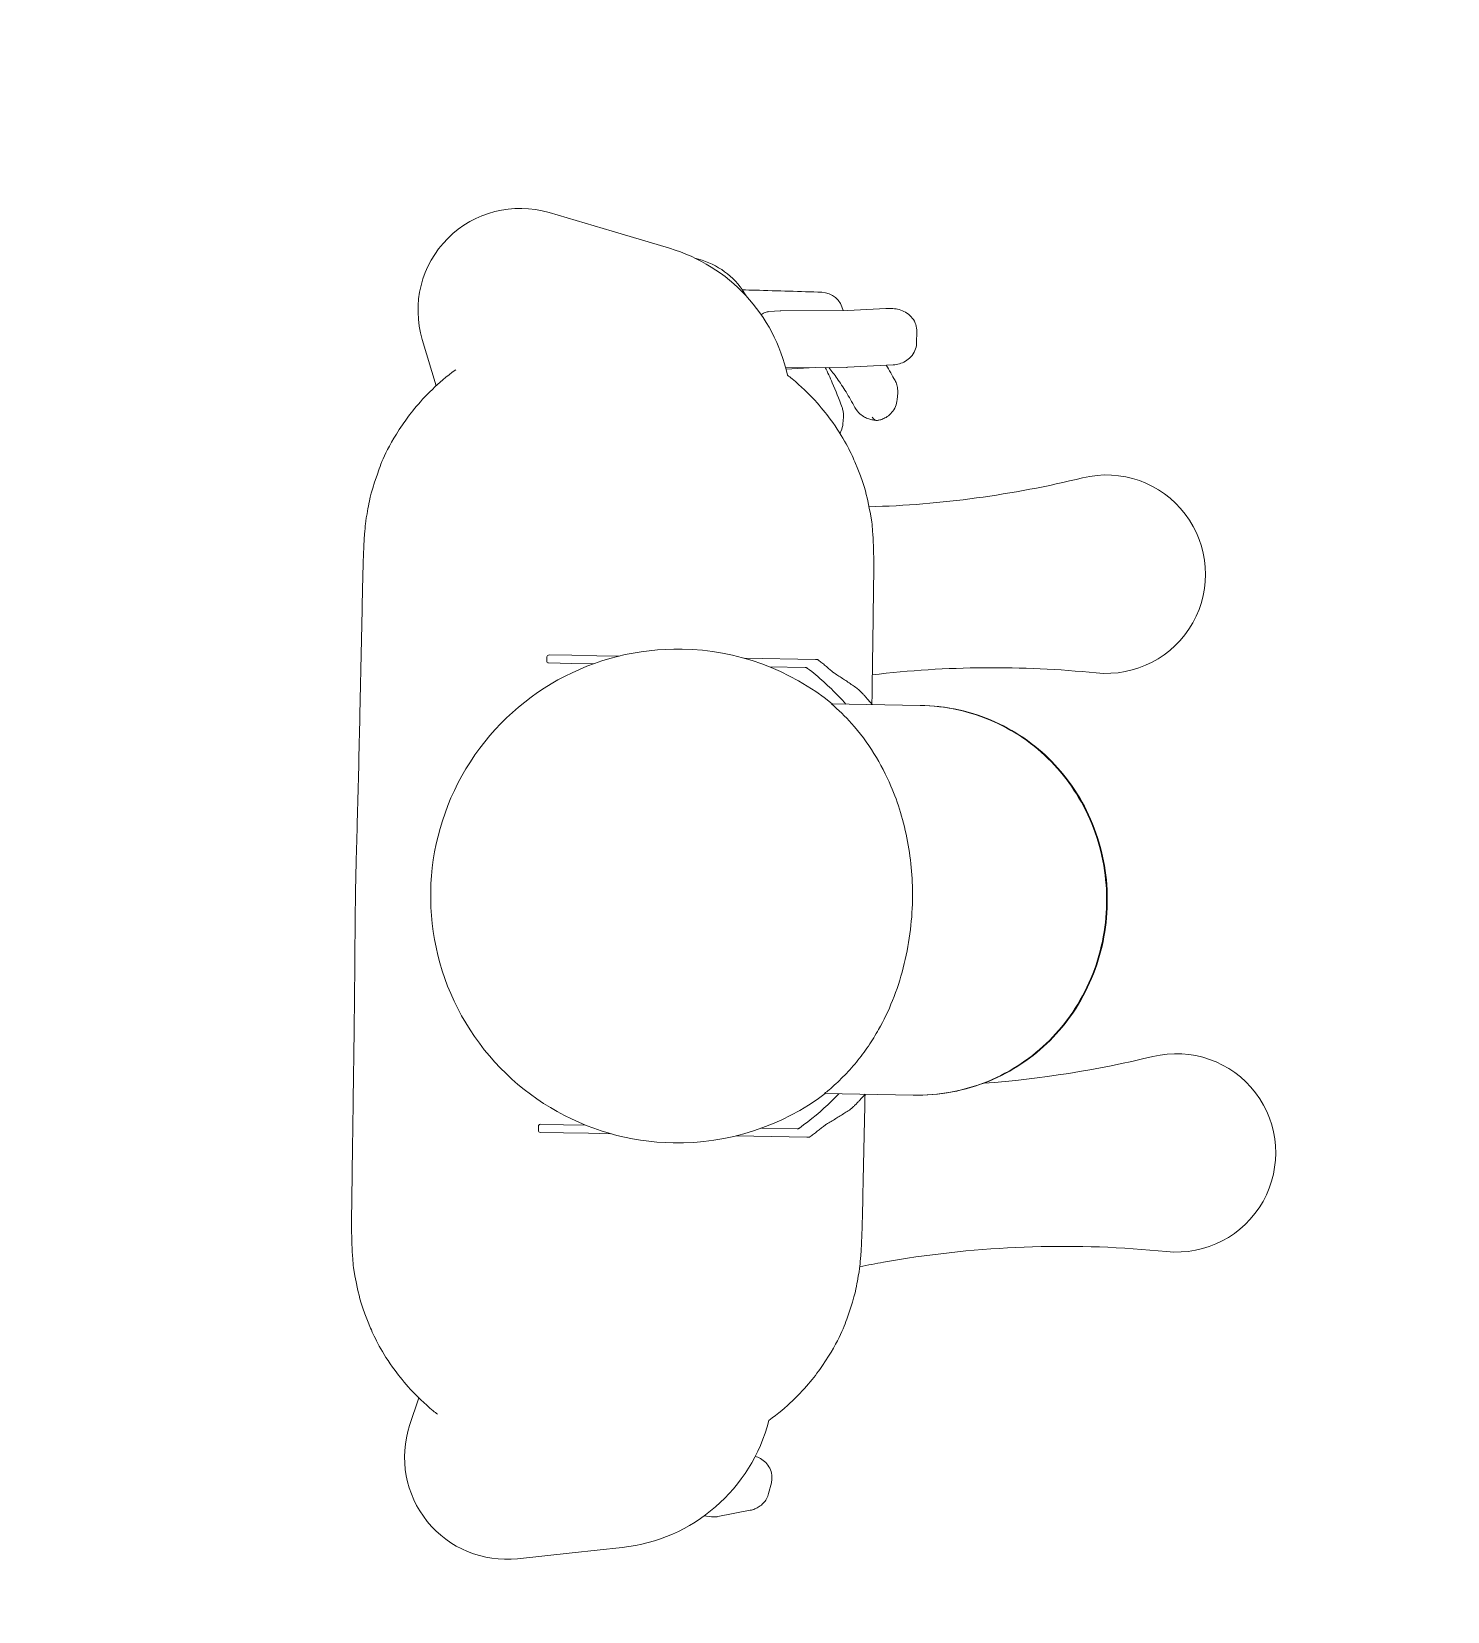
# Model space of a CAD drawing. Header units: metres. Extents: x 51 to 52746, y -259 to 37569.
# Drawn here: x 47400 to 47954, y 32540 to 33158 of the extents above; entities that cross this region are included whole.
import ezdxf

# ---------------------------------------------------------------- set-up
doc = ezdxf.new("R2010")
doc.units = ezdxf.units.M
doc.header["$LTSCALE"] = 500
doc.layers.add('Visible (ISO)', color=7, linetype='Continuous')

# ---------------------------------------------------------------- blocks, each defined once
blk = doc.blocks.new('man')
at = {"layer": 'Visible (ISO)', "lineweight": 5}
for p, q in [((63356.97, -21284.81), (63352.83, -21283.34)), ((63340.63, -21291.46), (63341.39, -21289.4)), ((63336.46, -21306.32), (63340.46, -21291.98)), ((63357.45, -21313.54), (63362.26, -21296.29)), ((63373.36, -21298.13), (63375.63, -21299.11)), ((63328.3, -21331.1), (63336.49, -21306.24)), ((63349.91, -21336.46), (63357.35, -21313.89)), ((63350.45, -21336.5), (63353.51, -21325.54)), ((63375.47, -21321.23), (63377.79, -21322.23)), ((63327.04, -21335.61), (63328.21, -21331.38)), ((63491.74, -21328.78), (63480.09, -21361.43)), ((63299.7, -21353.97), (63297.94, -21356.38)), ((63461.71, -21361.83), (63452.4, -21387.95)), ((63461.96, -21361.16), (63461.71, -21361.83)), ((63277.7, -21383.7), (63291.17, -21364.54)), ((63458.69, -21379.75), (63463.38, -21366.62)), ((63635.23, -21379.96), (63623.58, -21412.61)), ((63262.92, -21404.71), (63277.7, -21383.7)), ((63628.23, -21450.68), (63637.55, -21424.56)), ((63637.55, -21424.56), (63637.79, -21423.88)), ((63633.23, -21427.21), (63628.55, -21440.34)), ((63435.93, -21434.12), (63433.01, -21442.29)), ((63429.74, -21451.47), (63433.01, -21442.29)), ((63435.6, -21444.49), (63432.73, -21452.54)), ((63429.74, -21451.47), (63426.8, -21459.72)), ((63429.68, -21461.1), (63432.73, -21452.54)), ((63427.19, -21460.98), (63428.69, -21461.51)), ((63294.16, -21467.49), (63313, -21468.14)), ((63764.78, -21483.24), (63761.11, -21480.88)), ((63766.98, -21504.88), (63768.67, -21492.13)), ((63608.85, -21505.01), (63611.77, -21496.84)), ((63602.59, -21513.13), (63605.46, -21505.08)), ((63608.85, -21505.01), (63605.58, -21514.2)), ((63765.02, -21509.93), (63766.26, -21507.32)), ((63602.59, -21513.13), (63599.53, -21521.69)), ((63602.52, -21522.76), (63605.58, -21514.2)), ((63601.53, -21523.17), (63600.04, -21522.63)), ((63762.24, -21563.32), (63766.48, -21544.14)), ((63757.58, -21584.35), (63762.24, -21563.32)), ((63694.77, -21607.67), (63685.68, -21600.87))]:
    blk.add_line(p, q, dxfattribs=at)
for centre, radius, start, end in [((63466.38, -21243.48), 38.78, 335.58725, 175.14874), ((63029.13, -21206.37), 400.05, 343.06192, 355.14874), ((63689.47, -21289.7), 38.78, 335.58725, 175.14874), ((63865.98, -21424.85), 400.05, 155.58725, 168.14346), ((63252.21, -21252.59), 400.05, 345.55706, 355.14874), ((63334.67, -21316.77), 8.8, 82.01225, 159.41414), ((64089.06, -21471.07), 400.05, 155.58725, 170.58342), ((63345.53, -21402.77), 66.45, 83.67874, 144.87871), ((63323.91, -21371.52), 29.9, 100.75105, 144.06323), ((63295.53, -21427.65), 39.87, 144.87871, 268.02939), ((63295.53, -21427.65), 39.87, 144.87871, 268.02939), ((63532.1, -21442.35), 96.52, 160.36799, 340.36799), ((63701.6, -21529.78), 66.45, 347.52205, 57.05497), ((63718.65, -21575.74), 39.87, 233.19838, 347.52205), ((63718.65, -21575.74), 39.87, 233.19838, 347.52205)]:
    blk.add_arc(centre, radius, start, end, dxfattribs=at)
for centre, major_axis, ratio, start_param, end_param in [((63349.71, -21311.38), (7.67, -2.43), 0.98066, 6.271535, 6.31715), ((63567.67, -21342.65), (73.49, 37.51), 0.849089, 2.210283, 2.408676), ((63532.1, -21442.35), (-90.91, 32.43), 0.996195, 5.621836, 6.283185), ((63567.67, -21342.65), (-33.16, 75.55), 0.849089, 3.874509, 4.072902), ((63532.1, -21442.35), (90.91, -32.43), 0.996195, 0, 0.66135), ((63427.55, -21459.98), (0.354, 0.994), 0.752487, 1.570796, 3.141593), ((63428.93, -21460.83), (0.748, -0.267), 0.906308, 4.712389, 6.283185), ((63600.28, -21521.96), (-0.748, 0.267), 0.906308, 0, 1.570796), ((63601.78, -21522.49), (0.748, -0.267), 0.906308, 4.712389, 6.283185)]:
    blk.add_ellipse(centre, major_axis=major_axis, ratio=ratio, start_param=start_param, end_param=end_param, dxfattribs=at)
for points, knots in [([(63341.39, -21289.4), (63341.69, -21288.61), (63342.07, -21287.84), (63343.04, -21286.4), (63343.62, -21285.73), (63344.98, -21284.53), (63345.77, -21284.01), (63347.53, -21283.23), (63348.5, -21282.97), (63350.4, -21282.83), (63351.31, -21282.91), (63352.41, -21283.2), (63352.62, -21283.27), (63352.83, -21283.34)], [-1.536112, -1.536112, -1.536112, -1.536112, -1.228889, -1.228889, -0.921667, -0.921667, -0.614445, -0.614445, -0.317146, -0.317146, -0.061511, -0.061511, 0, 0, 0, 0]), ([(63635.23, -21379.96), (63636.86, -21375.39), (63638.08, -21370.55), (63639.51, -21360.68), (63639.72, -21355.65), (63639.12, -21345.71), (63638.3, -21340.8), (63635.75, -21331.4), (63634.02, -21326.9), (63629.89, -21318.58), (63627.36, -21314.46), (63621.39, -21306.66), (63617.96, -21302.97), (63610.4, -21296.29), (63606.26, -21293.3), (63597.56, -21288.2), (63593, -21286.1), (63583.84, -21282.83), (63578.97, -21281.57), (63569.01, -21280.01), (63563.91, -21279.71), (63553.84, -21280.09), (63548.85, -21280.78), (63539.29, -21283.05), (63534.72, -21284.63), (63526.26, -21288.46), (63522.07, -21290.84), (63514.14, -21296.51), (63510.4, -21299.8), (63503.65, -21307.11), (63500.63, -21311.14), (63495.49, -21319.69), (63493.37, -21324.21), (63491.74, -21328.78)], [-23.362552, -23.362552, -23.362552, -23.362552, -21.900879, -21.900879, -20.439206, -20.439206, -18.977532, -18.977532, -17.515859, -17.515859, -16.057213, -16.057213, -14.598568, -14.598568, -13.139922, -13.139922, -11.681276, -11.681276, -10.22263, -10.22263, -8.763985, -8.763985, -7.305339, -7.305339, -5.846693, -5.846693, -4.38502, -4.38502, -2.923347, -2.923347, -1.461673, -1.461673, 0, 0, 0, 0]), ([(63498.25, -21314.96), (63500.81, -21310.74), (63503.8, -21306.76), (63510.51, -21299.5), (63514.25, -21296.22), (63522.17, -21290.56), (63526.36, -21288.18), (63534.81, -21284.36), (63539.38, -21282.78), (63548.93, -21280.51), (63553.92, -21279.83), (63564, -21279.45), (63569.1, -21279.75), (63579.06, -21281.31), (63583.93, -21282.57), (63593.1, -21285.84), (63597.66, -21287.95), (63606.36, -21293.04), (63610.5, -21296.04), (63618.06, -21302.71), (63621.49, -21306.39), (63627.46, -21314.19), (63629.99, -21318.31), (63634.11, -21326.62), (63635.85, -21331.11), (63638.4, -21340.51), (63639.22, -21345.41), (63639.82, -21355.29), (63639.62, -21360.26), (63638.92, -21365.14)], [1.479812, 1.479812, 1.479812, 1.479812, 2.925982, 2.925982, 4.388973, 4.388973, 5.851964, 5.851964, 7.311642, 7.311642, 8.77132, 8.77132, 10.230997, 10.230997, 11.690675, 11.690675, 13.150353, 13.150353, 14.610031, 14.610031, 16.069708, 16.069708, 17.529386, 17.529386, 18.992377, 18.992377, 20.455368, 20.455368, 21.901539, 21.901539, 21.901539, 21.901539]), ([(63362.26, -21296.29), (63362.48, -21295.49), (63362.61, -21294.67), (63362.68, -21292.99), (63362.62, -21292.13), (63362.25, -21290.41), (63361.95, -21289.54), (63361.04, -21287.88), (63360.43, -21287.09), (63359.01, -21285.82), (63358.23, -21285.32), (63357.25, -21284.91), (63357.11, -21284.86), (63356.97, -21284.81)], [-1.494956, -1.494956, -1.494956, -1.494956, -1.195965, -1.195965, -0.896973, -0.896973, -0.597982, -0.597982, -0.298991, -0.298991, -0.041253, -0.041253, 0, 0, 0, 0]), ([(63340.63, -21291.46), (63340.61, -21291.49), (63340.6, -21291.53), (63340.58, -21291.6), (63340.57, -21291.63), (63340.54, -21291.7), (63340.53, -21291.74), (63340.51, -21291.81), (63340.5, -21291.84), (63340.48, -21291.91), (63340.47, -21291.95), (63340.46, -21291.98)], [-1.53611176, -1.53611176, -1.53611176, -1.53611176, -1.52788057, -1.52788057, -1.51964938, -1.51964938, -1.51141818, -1.51141818, -1.50318699, -1.50318699, -1.4949558, -1.4949558, -1.4949558, -1.4949558]), ([(63373.36, -21298.13), (63373, -21297.98), (63372.64, -21297.85), (63371.92, -21297.65), (63371.55, -21297.57), (63370.85, -21297.46), (63370.5, -21297.43), (63369.83, -21297.4), (63369.51, -21297.41), (63368.9, -21297.45), (63368.61, -21297.49), (63368.34, -21297.54)], [0.90707941, 0.90707941, 0.90707941, 0.90707941, 0.91493657, 0.91493657, 0.92279374, 0.92279374, 0.9306509, 0.9306509, 0.93850806, 0.93850806, 0.94636522, 0.94636522, 0.94636522, 0.94636522]), ([(63375.63, -21299.11), (63376.49, -21299.49), (63377.31, -21300.01), (63378.7, -21301.24), (63379.26, -21301.95), (63380.18, -21303.46), (63380.48, -21304.24), (63380.87, -21305.66), (63380.96, -21306.31), (63381.03, -21307.46), (63381.01, -21307.98), (63380.94, -21308.63), (63380.91, -21308.82), (63380.89, -21308.99)], [0.817114, 0.817114, 0.817114, 0.817114, 0.8364236, 0.8364236, 0.8564258, 0.8564258, 0.8801146, 0.8801146, 0.9043898, 0.9043898, 0.928665, 0.928665, 0.9384902, 0.9384902, 0.9384902, 0.9384902]), ([(63315.67, -21342.77), (63316.24, -21341.21), (63316.81, -21339.66), (63318.93, -21333.86), (63320.47, -21329.67), (63323.5, -21321.5), (63324.98, -21317.52), (63326.43, -21313.67)], [1.5863221, 1.5863221, 1.5863221, 1.5863221, 1.6265011, 1.6265011, 1.7379108, 1.7379108, 1.8493204, 1.8493204, 1.8493204, 1.8493204]), ([(63380.82, -21309.25), (63380.62, -21309.77), (63380.39, -21310.26), (63379.87, -21311.18), (63379.57, -21311.63), (63378.88, -21312.51), (63378.5, -21312.95), (63377.53, -21313.83), (63376.97, -21314.27), (63375.47, -21315.11), (63374.51, -21315.54), (63373.23, -21315.75)], [-0.1836745, -0.1836745, -0.1836745, -0.1836745, -0.1469396, -0.1469396, -0.1102047, -0.1102047, -0.0734698, -0.0734698, -0.0367349, -0.0367349, 0, 0, 0, 0]), ([(63379.02, -21310.54), (63379.02, -21310.54), (63379.02, -21310.54), (63379.15, -21310.5), (63379.26, -21310.46), (63379.51, -21310.37), (63379.65, -21310.31), (63380.05, -21310.11), (63380.27, -21309.96), (63380.69, -21309.55), (63380.84, -21309.29), (63380.89, -21308.99)], [-0.0014809, -0.0014809, -0.0014809, -0.0014809, 0, 0, 0.0637239, 0.0637239, 0.1453783, 0.1453783, 0.3199837, 0.3199837, 0.5591603, 0.5591603, 0.5591603, 0.5591603]), ([(63354.76, -21321.73), (63356.88, -21321.46), (63359.06, -21321.23), (63364.62, -21320.78), (63368.08, -21320.59), (63371.67, -21320.5)], [4.9372057, 4.9372057, 4.9372057, 4.9372057, 4.9829555, 4.9829555, 5.0505971, 5.0505971, 5.0505971, 5.0505971]), ([(63355.19, -21320.44), (63356.79, -21319.83), (63358.5, -21319.25), (63362.24, -21318.12), (63364.28, -21317.59), (63368.59, -21316.6), (63370.86, -21316.15), (63373.23, -21315.75)], [-1.4619873, -1.4619873, -1.4619873, -1.4619873, -1.4114933, -1.4114933, -1.3580159, -1.3580159, -1.3045386, -1.3045386, -1.3045386, -1.3045386]), ([(63375.47, -21321.23), (63375.21, -21321.12), (63374.95, -21321.02), (63374.42, -21320.85), (63374.16, -21320.78), (63373.64, -21320.66), (63373.38, -21320.61), (63372.88, -21320.55), (63372.63, -21320.52), (63372.14, -21320.5), (63371.9, -21320.49), (63371.67, -21320.5)], [0.75307771, 0.75307771, 0.75307771, 0.75307771, 0.7597671, 0.7597671, 0.7664565, 0.7664565, 0.7731459, 0.7731459, 0.77983529, 0.77983529, 0.78652469, 0.78652469, 0.78652469, 0.78652469]), ([(63352.84, -21336.72), (63353.51, -21336.28), (63354.16, -21335.86), (63362.67, -21330.55), (63369.19, -21328.04), (63383.3, -21323.54), (63388.97, -21322.95), (63402.54, -21321.77), (63406.4, -21322.36), (63417.79, -21323.49), (63419.26, -21324.18), (63423.41, -21325.15), (63424.53, -21325.48), (63426.97, -21326.18), (63427.93, -21326.48), (63430.23, -21327.2), (63431.46, -21327.6), (63434.08, -21328.47), (63435.42, -21328.93), (63438.23, -21329.89), (63439.69, -21330.4), (63441.41, -21331.01), (63441.64, -21331.09), (63441.88, -21331.17)], [-2.115664, -2.115664, -2.115664, -2.115664, -2.114249, -2.114249, -2.096998, -2.096998, -2.068148, -2.068148, -2.007323, -2.007323, -1.845434, -1.845434, -1.64276, -1.64276, -1.349444, -1.349444, -0.921965, -0.921965, -0.494487, -0.494487, -0.067008, -0.067008, 0, 0, 0, 0]), ([(63377.79, -21322.23), (63378.67, -21322.61), (63379.5, -21323.14), (63380.47, -21324.01), (63380.72, -21324.26), (63380.95, -21324.53)], [0.82048526, 0.82048526, 0.82048526, 0.82048526, 0.84335123, 0.84335123, 0.85211498, 0.85211498, 0.85211498, 0.85211498]), ([(63441.88, -21331.17), (63445.56, -21332.47), (63449.25, -21333.77), (63456.65, -21336.38), (63460.35, -21337.68), (63467.76, -21340.29), (63471.47, -21341.6), (63478.56, -21344.1), (63481.94, -21345.29), (63485.32, -21346.48)], [0, 0, 0, 0, 1.190216, 1.190216, 2.380431, 2.380431, 3.570647, 3.570647, 4.65573, 4.65573, 4.65573, 4.65573]), ([(63327.04, -21335.61), (63326.9, -21336.09), (63326.83, -21336.59), (63326.86, -21337.61), (63326.97, -21338.14), (63327.2, -21338.74), (63327.23, -21338.81), (63327.26, -21338.88)], [0, 0, 0, 0, 0.3582129, 0.3582129, 0.7164257, 0.7164257, 0.7597624, 0.7597624, 0.7597624, 0.7597624]), ([(63477.49, -21350.06), (63476.92, -21350.48), (63476.36, -21350.9), (63475.23, -21351.75), (63474.67, -21352.17), (63473.55, -21353.03), (63473, -21353.46), (63471.89, -21354.32), (63471.34, -21354.75), (63470.24, -21355.63), (63469.69, -21356.06), (63469.15, -21356.5)], [-0.78819729, -0.78819729, -0.78819729, -0.78819729, -0.77388145, -0.77388145, -0.75956562, -0.75956562, -0.74524978, -0.74524978, -0.73093395, -0.73093395, -0.71661811, -0.71661811, -0.71661811, -0.71661811]), ([(63477.49, -21350.06), (63477.66, -21349.94), (63477.87, -21349.82), (63478.4, -21349.52), (63478.71, -21349.36), (63479.39, -21349.01), (63479.76, -21348.83), (63480.53, -21348.47), (63480.92, -21348.29), (63481.74, -21347.93), (63482.15, -21347.76), (63482.56, -21347.59)], [0, 0, 0, 0, 0.1313335, 0.1313335, 0.262667, 0.262667, 0.3940004, 0.3940004, 0.5253339, 0.5253339, 0.6566674, 0.6566674, 0.6566674, 0.6566674]), ([(63562.93, -21355.93), (63559.48, -21354.7), (63555.83, -21353.59), (63548.3, -21351.71), (63544.43, -21350.95), (63536.67, -21349.86), (63532.78, -21349.53), (63525.21, -21349.29), (63521.51, -21349.38), (63513.33, -21350.02), (63508.53, -21350.75), (63499.05, -21353), (63494.36, -21354.53), (63486.49, -21357.9), (63483.22, -21359.57), (63480.09, -21361.43)], [10.280068, 10.280068, 10.280068, 10.280068, 11.377324, 11.377324, 12.47458, 12.47458, 13.571836, 13.571836, 14.669092, 14.669092, 16.141853, 16.141853, 17.614614, 17.614614, 18.722548, 18.722548, 18.722548, 18.722548]), ([(63481.98, -21356.13), (63480.74, -21356.66), (63479.51, -21357.21), (63473.33, -21360.12), (63468.55, -21362.81), (63463.99, -21365.84)], [5.4601454, 5.4601454, 5.4601454, 5.4601454, 5.496331, 5.496331, 5.643335, 5.643335, 5.643335, 5.643335]), ([(63466.04, -21358.42), (63466.29, -21358.27), (63466.55, -21358.12), (63467.05, -21357.82), (63467.3, -21357.67), (63467.78, -21357.38), (63468.02, -21357.23), (63468.46, -21356.96), (63468.66, -21356.83), (63468.89, -21356.68), (63468.95, -21356.65), (63469.04, -21356.59), (63469.07, -21356.56), (63469.12, -21356.52), (63469.14, -21356.51), (63469.15, -21356.5)], [0, 0, 0, 0, 0.0878551, 0.0878551, 0.1757101, 0.1757101, 0.2635652, 0.2635652, 0.3514203, 0.3514203, 0.3851258, 0.3851258, 0.4111861, 0.4111861, 0.4392753, 0.4392753, 0.4392753, 0.4392753]), ([(63623.58, -21412.61), (63623.32, -21411.9), (63623.05, -21411.19), (63621.9, -21408.28), (63620.88, -21405.99), (63618.59, -21401.42), (63617.31, -21399.14), (63614.52, -21394.69), (63613.02, -21392.52), (63609.89, -21388.39), (63608.26, -21386.43), (63603.92, -21381.6), (63600.88, -21378.62), (63594.24, -21372.95), (63590.64, -21370.25), (63583.08, -21365.3), (63579.1, -21363.05), (63571.04, -21359.08), (63566.94, -21357.36), (63562.93, -21355.93)], [6.234029, 6.234029, 6.234029, 6.234029, 6.477336, 6.477336, 7.251094, 7.251094, 8.024851, 8.024851, 8.798609, 8.798609, 9.572366, 9.572366, 10.850455, 10.850455, 12.128544, 12.128544, 13.406633, 13.406633, 14.684722, 14.684722, 14.684722, 14.684722]), ([(63461.96, -21361.16), (63461.98, -21361.08), (63462.02, -21361.01), (63462.12, -21360.89), (63462.18, -21360.84), (63462.25, -21360.8), (63462.25, -21360.8), (63462.25, -21360.8)], [0, 0, 0, 0, 0.03379696, 0.03379696, 0.06929352, 0.06929352, 0.0698564, 0.0698564, 0.0698564, 0.0698564]), ([(63466.04, -21358.42), (63465.79, -21358.58), (63465.53, -21358.73), (63465.01, -21359.05), (63464.76, -21359.21), (63464.25, -21359.52), (63463.99, -21359.68), (63463.48, -21360.01), (63463.23, -21360.17), (63462.72, -21360.49), (63462.47, -21360.66), (63462.22, -21360.82)], [5.59791902, 5.59791902, 5.59791902, 5.59791902, 5.60567012, 5.60567012, 5.61342121, 5.61342121, 5.62117231, 5.62117231, 5.6289234, 5.6289234, 5.6366745, 5.6366745, 5.6366745, 5.6366745]), ([(63463.99, -21365.84), (63463.93, -21365.88), (63463.88, -21365.92), (63463.78, -21366.01), (63463.73, -21366.06), (63463.64, -21366.16), (63463.6, -21366.21), (63463.52, -21366.32), (63463.49, -21366.38), (63463.43, -21366.5), (63463.4, -21366.56), (63463.38, -21366.62)], [5.643335, 5.643335, 5.643335, 5.643335, 5.7713051, 5.7713051, 5.8992751, 5.8992751, 6.0272452, 6.0272452, 6.1552153, 6.1552153, 6.2831853, 6.2831853, 6.2831853, 6.2831853]), ([(63628.99, -21397.73), (63632.36, -21398.95), (63635.72, -21400.16), (63642.78, -21402.71), (63646.48, -21404.04), (63653.86, -21406.71), (63657.55, -21408.04), (63664.93, -21410.71), (63668.63, -21412.04), (63672.32, -21413.37)], [20.031217, 20.031217, 20.031217, 20.031217, 21.121256, 21.121256, 22.316431, 22.316431, 23.511607, 23.511607, 24.706782, 24.706782, 24.706782, 24.706782]), ([(63630.43, -21400.33), (63630.64, -21400.72), (63630.85, -21401.12), (63631.25, -21401.91), (63631.44, -21402.3), (63631.81, -21403.07), (63631.98, -21403.44), (63632.29, -21404.14), (63632.43, -21404.47), (63632.65, -21405.03), (63632.73, -21405.25), (63632.79, -21405.46)], [0, 0, 0, 0, 0.1313335, 0.1313335, 0.262667, 0.262667, 0.3940004, 0.3940004, 0.5253339, 0.5253339, 0.6566674, 0.6566674, 0.6566674, 0.6566674]), ([(63635.17, -21415.73), (63635.02, -21415.04), (63634.88, -21414.36), (63634.58, -21412.99), (63634.43, -21412.3), (63634.12, -21410.93), (63633.96, -21410.25), (63633.63, -21408.88), (63633.47, -21408.19), (63633.13, -21406.83), (63632.96, -21406.14), (63632.79, -21405.46)], [0.71661811, 0.71661811, 0.71661811, 0.71661811, 0.73093395, 0.73093395, 0.74524978, 0.74524978, 0.75956562, 0.75956562, 0.77388145, 0.77388145, 0.78819729, 0.78819729, 0.78819729, 0.78819729]), ([(63692.14, -21421.18), (63692.53, -21418.03), (63692.96, -21414.89), (63693.74, -21409.72), (63694.06, -21407.66), (63694.4, -21405.62)], [3.728795, 3.728795, 3.728795, 3.728795, 4.754221, 4.754221, 5.433396, 5.433396, 5.433396, 5.433396]), ([(63633.25, -21426.22), (63631.64, -21420.99), (63629.64, -21415.88), (63626.7, -21409.72), (63626.09, -21408.51), (63625.47, -21407.32)], [3.7814429, 3.7814429, 3.7814429, 3.7814429, 3.9284469, 3.9284469, 3.9646325, 3.9646325, 3.9646325, 3.9646325]), ([(63635.17, -21415.73), (63635.17, -21415.73), (63635.17, -21415.74), (63635.18, -21415.79), (63635.2, -21415.84), (63635.24, -21415.98), (63635.27, -21416.09), (63635.37, -21416.38), (63635.44, -21416.58), (63635.59, -21417.03), (63635.69, -21417.29), (63635.87, -21417.82), (63635.97, -21418.1), (63636.17, -21418.64), (63636.26, -21418.91), (63636.36, -21419.18)], [0, 0, 0, 0, 0.0197085, 0.0197085, 0.05267, 0.05267, 0.1040358, 0.1040358, 0.1786726, 0.1786726, 0.2665277, 0.2665277, 0.3543827, 0.3543827, 0.4392753, 0.4392753, 0.4392753, 0.4392753]), ([(63637.8, -21423.45), (63637.71, -21423.17), (63637.62, -21422.88), (63637.43, -21422.31), (63637.34, -21422.02), (63637.15, -21421.45), (63637.05, -21421.17), (63636.86, -21420.6), (63636.76, -21420.31), (63636.56, -21419.74), (63636.46, -21419.46), (63636.36, -21419.18)], [3.78810346, 3.78810346, 3.78810346, 3.78810346, 3.79585456, 3.79585456, 3.80360565, 3.80360565, 3.81135675, 3.81135675, 3.81910784, 3.81910784, 3.82685894, 3.82685894, 3.82685894, 3.82685894]), ([(63672.32, -21413.37), (63673.81, -21413.91), (63675.29, -21414.45), (63678.12, -21415.49), (63679.46, -21416), (63682.06, -21416.98), (63683.29, -21417.45), (63685.86, -21418.47), (63687.02, -21418.92), (63690.82, -21420.61), (63691.95, -21420.92), (63699.34, -21425.08), (63701.89, -21426.21), (63711.98, -21434.19), (63716.56, -21437.38), (63726.88, -21451.06), (63730.13, -21455.83), (63734.91, -21466.03), (63736.41, -21469.72), (63737.74, -21474.02)], [-2.463724, -2.463724, -2.463724, -2.463724, -2.036563, -2.036563, -1.609402, -1.609402, -1.182241, -1.182241, -0.75508, -0.75508, -0.518728, -0.518728, -0.423324, -0.423324, -0.375621, -0.375621, -0.357946, -0.357946, -0.349847, -0.349847, -0.349847, -0.349847]), ([(63637.79, -21423.42), (63637.79, -21423.42), (63637.79, -21423.42), (63637.82, -21423.49), (63637.83, -21423.57), (63637.83, -21423.73), (63637.82, -21423.8), (63637.79, -21423.88)], [-0.00056442, -0.00056442, -0.00056442, -0.00056442, 0, 0, 0.03559372, 0.03559372, 0.06948319, 0.06948319, 0.06948319, 0.06948319]), ([(63633.23, -21427.21), (63633.26, -21427.15), (63633.27, -21427.09), (63633.3, -21426.95), (63633.31, -21426.89), (63633.32, -21426.75), (63633.33, -21426.69), (63633.32, -21426.55), (63633.31, -21426.49), (63633.29, -21426.35), (63633.27, -21426.29), (63633.25, -21426.22)], [3.1415927, 3.1415927, 3.1415927, 3.1415927, 3.2695627, 3.2695627, 3.3975328, 3.3975328, 3.5255028, 3.5255028, 3.6534729, 3.6534729, 3.7814429, 3.7814429, 3.7814429, 3.7814429]), ([(63374.81, -21519.18), (63373.32, -21518.64), (63371.85, -21518.11), (63369.03, -21517.07), (63367.69, -21516.57), (63365.09, -21515.58), (63363.85, -21515.11), (63361.29, -21514.09), (63360.14, -21513.65), (63356.34, -21511.96), (63355.21, -21511.64), (63347.87, -21507.52), (63345.35, -21506.41), (63335.32, -21498.51), (63330.77, -21495.37), (63320.43, -21481.76), (63317.16, -21477), (63312.34, -21466.79), (63310.83, -21463.14), (63309.5, -21458.88)], [-2.463822, -2.463822, -2.463822, -2.463822, -2.036343, -2.036343, -1.608865, -1.608865, -1.181386, -1.181386, -0.753908, -0.753908, -0.51724, -0.51724, -0.421835, -0.421835, -0.374132, -0.374132, -0.356391, -0.356391, -0.348373, -0.348373, -0.348373, -0.348373]), ([(63749.31, -21483.52), (63749.74, -21482.92), (63750.24, -21482.36), (63751.44, -21481.31), (63752.15, -21480.83), (63753.74, -21480.07), (63754.61, -21479.79), (63756.43, -21479.54), (63757.38, -21479.56), (63759.16, -21479.92), (63759.99, -21480.23), (63760.87, -21480.73), (63760.99, -21480.8), (63761.11, -21480.88)], [-1.415162, -1.415162, -1.415162, -1.415162, -1.150725, -1.150725, -0.863044, -0.863044, -0.575363, -0.575363, -0.297342, -0.297342, -0.041646, -0.041646, 0, 0, 0, 0]), ([(63768.67, -21492.13), (63768.75, -21491.52), (63768.78, -21490.88), (63768.71, -21489.61), (63768.61, -21488.96), (63768.27, -21487.68), (63768.02, -21487.05), (63767.37, -21485.81), (63766.97, -21485.22), (63765.99, -21484.14), (63765.42, -21483.64), (63764.78, -21483.24)], [-1.115512, -1.115512, -1.115512, -1.115512, -0.892409, -0.892409, -0.669307, -0.669307, -0.446205, -0.446205, -0.223102, -0.223102, 0, 0, 0, 0]), ([(63766.98, -21504.88), (63766.96, -21505.05), (63766.93, -21505.22), (63766.86, -21505.55), (63766.83, -21505.72), (63766.74, -21506.05), (63766.69, -21506.21), (63766.58, -21506.53), (63766.53, -21506.69), (63766.4, -21507.01), (63766.33, -21507.16), (63766.26, -21507.32)], [1.1155116, 1.1155116, 1.1155116, 1.1155116, 1.1707477, 1.1707477, 1.2259838, 1.2259838, 1.2812199, 1.2812199, 1.3364561, 1.3364561, 1.3916922, 1.3916922, 1.3916922, 1.3916922]), ([(63430.19, -21539.17), (63426.5, -21537.84), (63422.81, -21536.51), (63415.42, -21533.84), (63411.73, -21532.51), (63404.34, -21529.84), (63400.65, -21528.51), (63393.27, -21525.84), (63389.58, -21524.51), (63382.19, -21521.85), (63378.5, -21520.51), (63374.81, -21519.18)], [18.730904, 18.730904, 18.730904, 18.730904, 19.926079, 19.926079, 21.121255, 21.121255, 22.31643, 22.31643, 23.511606, 23.511606, 24.706782, 24.706782, 24.706782, 24.706782]), ([(63549.72, -21581.81), (63541.58, -21578.94), (63533.56, -21576.14), (63517.96, -21570.71), (63510.6, -21568.18), (63498.72, -21564.06), (63494.36, -21562.55), (63487.35, -21560.04), (63484.96, -21559.18), (63479.07, -21557.04), (63475.78, -21555.83), (63464.9, -21551.82), (63457.42, -21549.07), (63443.25, -21543.9), (63436.76, -21541.55), (63430.19, -21539.17)], [-13.323534, -13.323534, -13.323534, -13.323534, -10.658828, -10.658828, -7.994121, -7.994121, -6.661767, -6.661767, -5.956983, -5.956983, -4.822017, -4.822017, -2.15731, -2.15731, 0, 0, 0, 0]), ([(63605.25, -21601.38), (63601.57, -21600.08), (63597.87, -21598.78), (63590.48, -21596.18), (63586.78, -21594.87), (63579.37, -21592.26), (63575.66, -21590.95), (63568.24, -21588.34), (63564.53, -21587.03), (63557.12, -21584.42), (63553.42, -21583.11), (63549.72, -21581.81)], [0, 0, 0, 0, 1.190216, 1.190216, 2.380432, 2.380432, 3.570647, 3.570647, 4.760863, 4.760863, 5.951079, 5.951079, 5.951079, 5.951079]), ([(63694.09, -21595.96), (63693.5, -21596.35), (63692.91, -21596.73), (63684.46, -21602.01), (63677.94, -21604.52), (63663.82, -21609.02), (63658.16, -21609.6), (63644.59, -21610.78), (63640.73, -21610.19), (63629.34, -21609.06), (63627.87, -21608.38), (63623.72, -21607.4), (63622.6, -21607.07), (63620.16, -21606.37), (63619.19, -21606.07), (63616.9, -21605.35), (63615.66, -21604.95), (63613.05, -21604.08), (63611.71, -21603.62), (63608.9, -21602.66), (63607.44, -21602.15), (63605.72, -21601.55), (63605.49, -21601.46), (63605.25, -21601.38)], [-2.115527, -2.115527, -2.115527, -2.115527, -2.114249, -2.114249, -2.096998, -2.096998, -2.068148, -2.068148, -2.007323, -2.007323, -1.845434, -1.845434, -1.64276, -1.64276, -1.349444, -1.349444, -0.921965, -0.921965, -0.494487, -0.494487, -0.067008, -0.067008, 0, 0, 0, 0])]:
    blk.add_open_spline(points, degree=3, knots=knots, dxfattribs=at)
for points in [[(63361.54, -21298.86), (63363.74, -21298.38), (63366, -21297.93), (63368.34, -21297.54)], [(63328.3, -21331.1), (63328.27, -21331.2), (63328.24, -21331.29), (63328.21, -21331.38)], [(63485.44, -21346.44), (63484.48, -21346.81), (63483.51, -21347.19), (63482.56, -21347.59)], [(63630.43, -21400.33), (63629.94, -21399.42), (63629.44, -21398.52), (63628.93, -21397.62)]]:
    blk.add_open_spline(points, degree=3, dxfattribs=at)

msp = doc.modelspace()

# ---------------------------------------------------------------- block references
at = {"rotation": 288.6190687538082}
msp.add_blockref('man', (47688.854, 99873.005), dxfattribs=at)

doc.saveas('drawing.dxf')
